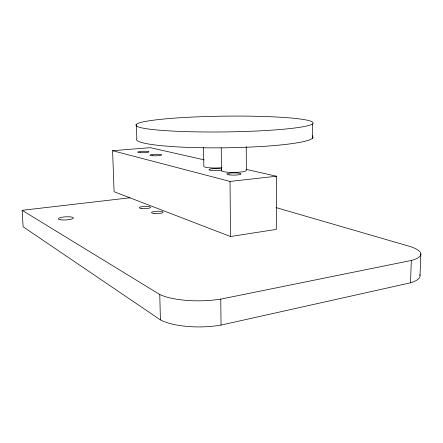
<?xml version="1.0" encoding="UTF-8"?>
<svg xmlns="http://www.w3.org/2000/svg" width="443" height="443" viewBox="0 0 443 443"><rect width="100%" height="100%" fill="white"/><g stroke="black" fill="none" stroke-linecap="round" stroke-linejoin="round"><path stroke-width="0.66" d="M246.075 169.353L276.438 176.225L276.288 229.402L230.498 236.523L114.084 191.719L112.594 150.709L150.266 147.663L204.245 159.879M312.398 138.36L312.564 123.879A88.617 7.891 -0.7 0 0 189.803 117.201A88.617 7.891 -0.7 0 0 171.413 131.001A88.617 7.891 -0.7 0 0 312.564 123.879M129.926 197.799L22.15 210.314L23.119 226.766L160.421 319.907A47.883 16.374 -0.9 0 0 221.04 325.084L410.523 282.806L411.331 260.451A42.91 10.776 2.8 0 0 410.855 246.723L276.006 207.573M420.019 275.574L420.85 253.883M22.15 210.314L159.768 294.517A48.176 14.868 -0.9 0 0 220.758 299.125L411.331 260.451M112.594 150.709L230.039 181.436L276.438 176.225M136.389 124.378L136.815 138.366A88.318 9.558 -0.7 0 0 226.916 147.768A88.318 9.558 -0.7 0 0 312.121 135.84M159.768 294.517L160.421 319.907M203.542 147.358L203.819 166.38A11.939 1.755 -0.7 0 0 209.877 167.842A11.939 1.755 -0.7 0 0 221.932 167.67M221.234 147.818L221.472 170.655M220.758 299.125L221.04 325.084M230.039 181.436L230.498 236.523M246.242 146.589L246.347 170.311A12.448 1.905 -0.5 0 1 232.758 172.416A12.448 1.905 -0.5 0 1 221.827 170.162M419.831 274.654A42.694 11.883 3.3 0 1 410.523 282.806M221.76 170.023A6.817 1.03 -0.7 0 1 211.521 170.45A6.817 1.03 -0.7 0 1 211.3 168.872A6.817 1.03 -0.7 0 1 221.616 168.988M141.793 208.559A5.609 1.124 -1.8 0 0 150.548 207.451A5.609 1.124 -1.8 0 0 142.53 206.593A5.609 1.124 -1.8 0 0 141.793 208.559M60.968 219.839A7.57 1.573 -3.2 0 0 73.294 218.266A7.57 1.573 -3.2 0 0 63.294 217.037A7.57 1.573 -3.2 0 0 60.968 219.839M154.131 213.52A5.798 1.202 -1.6 0 0 163.096 212.341A5.798 1.202 -1.6 0 0 154.718 211.422A5.798 1.202 -1.6 0 0 154.131 213.52M140.132 152.669A5.687 0.714 -1.5 0 0 149.014 151.916A5.687 0.714 -1.5 0 0 140.896 151.417A5.687 0.714 -1.5 0 0 140.132 152.669M152.58 155.742A5.875 0.764 -1.3 0 0 161.684 154.945A5.875 0.764 -1.3 0 0 153.2 154.408A5.875 0.764 -1.3 0 0 152.58 155.742M229.147 174.869A7.11 1.119 -0.5 0 0 240.881 174.188A7.11 1.119 -0.5 0 0 231.778 172.953A7.11 1.119 -0.5 0 0 229.147 174.869"/></g></svg>
